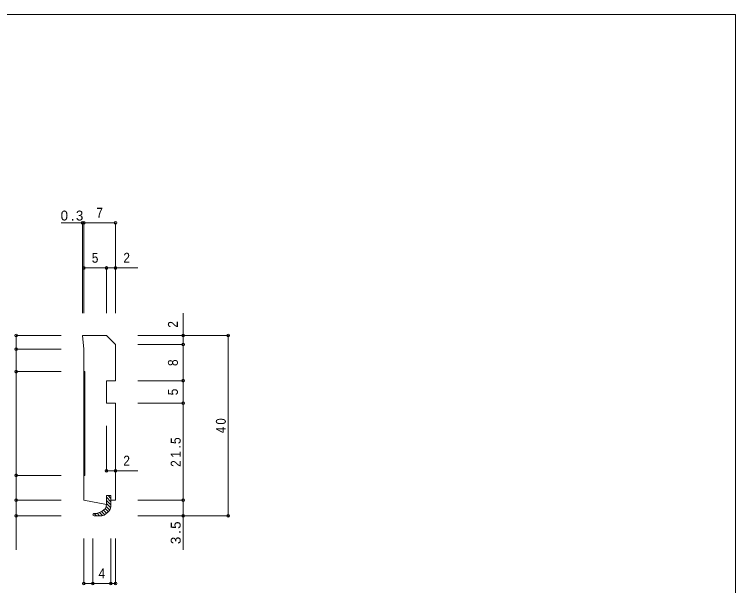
# Model space of a CAD drawing. Units: millimetres on the paper. Extents: x -141 to 141, y -98 to 98.
# Drawn here: x -18.9 to 141, y -29.2 to 97.5 of the extents above; entities that cross this region are included whole.
import ezdxf
from ezdxf.enums import TextEntityAlignment as Align

# ---------------------------------------------------------------- set-up
doc = ezdxf.new("R2010")
doc.units = ezdxf.units.MM
doc.header["$PDMODE"] = 32
doc.header["$PDSIZE"] = 0.6
for name, color, linetype, lineweight in [('0-0_ＫＢ製品', 2, 'Continuous', 9), ('0-2_ハッチ', 7, 'Continuous', 9), ('0-3_寸法', 4, 'Continuous', 9), ('0-8_他製品', 7, 'Continuous', 9), ('F-0_図面枠', 5, 'Continuous', 9)]:
    doc.layers.add(name, color=color, linetype=linetype, lineweight=lineweight)
doc.styles.add('HGｺﾞｼｯｸM', font='')
doc.styles.get('HGｺﾞｼｯｸM').set_extended_font_data('HGｺﾞｼｯｸM')

msp = doc.modelspace()

# ---------------------------------------------------------------- linework, layer by layer
at = {"layer": '0-0_ＫＢ製品'}
for p, q in [((1.5, 26.25), (-3.8, 26.25)), ((-3.5, 23.25), (-3.8, 26.25)), ((-3.5, 23.25), (-3.5, -10.25)), ((1.5, 16.25), (1.5, 11.25)), ((1.5, 16.25), (3.5, 16.25)), ((1.5, 11.25), (3.5, 11.25)), ((3.5, 11.25), (3.5, -10.25)), ((-3.5, -10.25), (1.5, -11.25)), ((2.5, -10.25), (3.5, -10.25))]:
    msp.add_line(p, q, dxfattribs=at)
msp.add_lwpolyline([(1.5, 26.25), (3.5, 24.25), (3.5, 16.25)], dxfattribs=at)
at = {"layer": '0-2_ハッチ'}
for p, q in [((1.861, -9.25), (2.5, -9.889)), ((1.5, -9.596), (2.5, -10.596)), ((1.5, -10.303), (2.499, -11.302)), ((1.5, -11.01), (2.409, -11.919)), ((0.431, -12.77), (1.138, -13.476)), ((0.855, -12.487), (1.567, -13.198)), ((1.211, -12.135), (1.923, -12.847)), ((1.443, -11.66), (2.207, -12.424)), ((-1.212, -13.248), (-0.71, -13.75)), ((-0.589, -13.164), (-0.003, -13.75)), ((-0.047, -12.998), (0.625, -13.671))]:
    msp.add_line(p, q, dxfattribs=at)
at = {"layer": '0-3_寸法'}
for p, q in [((-3.5, 51.25), (-8.5, 51.25)), ((-3.8, 51.25), (-3.8, 31.25)), ((3.5, 51.25), (-3.5, 51.25)), ((-3.5, 51.25), (-3.5, 41.25)), ((3.5, 51.25), (3.5, 41.25)), ((1.5, 41.25), (-3.5, 41.25)), ((-3.5, 41.25), (-3.5, 31.25)), ((1.5, 41.25), (1.5, 31.25)), ((8.5, 41.25), (1.5, 41.25)), ((3.5, 41.25), (3.5, 31.25)), ((18.5, 31.25), (18.5, 24.25)), ((-18.5, 26.25), (-18.5, 23.25)), ((-18.5, 26.25), (-8.5, 26.25)), ((18.5, 26.25), (8.5, 26.25)), ((28.5, 26.25), (18.5, 26.25)), ((28.5, 26.25), (28.5, -13.75)), ((18.5, 24.25), (8.5, 24.25)), ((18.5, 24.25), (18.5, 16.25)), ((-18.5, 23.25), (-8.5, 23.25)), ((-18.5, 23.25), (-18.5, 18.25)), ((-18.5, 18.25), (-8.5, 18.25)), ((-18.5, 18.25), (-18.5, -4.75)), ((18.5, 16.25), (8.5, 16.25)), ((18.5, 16.25), (18.5, 11.25)), ((18.5, 11.25), (8.5, 11.25)), ((18.5, 11.25), (18.5, -10.25)), ((1.5, -3.75), (1.5, 6.25)), ((3.5, -3.75), (3.5, 6.25)), ((-18.5, -4.75), (-8.5, -4.75)), ((-18.5, -4.75), (-18.5, -10.25)), ((1.5, -3.75), (8.5, -3.75)), ((-18.5, -10.25), (-8.5, -10.25)), ((-18.5, -10.25), (-18.5, -21.25)), ((18.5, -10.25), (8.5, -10.25)), ((18.5, -10.25), (18.5, -21.25)), ((-18.5, -13.75), (-8.5, -13.75)), ((18.5, -13.75), (8.5, -13.75)), ((28.5, -13.75), (18.5, -13.75)), ((-3.5, -28.75), (-3.5, -18.75)), ((-1.5, -28.75), (-1.5, -18.75)), ((2.5, -28.75), (2.5, -18.75)), ((3.5, -28.75), (3.5, -18.75)), ((-1.5, -28.75), (-3.5, -28.75)), ((2.5, -28.75), (-1.5, -28.75)), ((3.5, -28.75), (2.5, -28.75))]:
    msp.add_line(p, q, dxfattribs=at)
for p in [(-3.8, 51.25), (-3.5, 51.25), (3.5, 51.25), (-3.5, 41.25), (1.5, 41.25), (3.5, 41.25), (-18.5, 26.25), (18.5, 26.25), (28.5, 26.25), (18.5, 24.25), (-18.5, 23.25), (-18.5, 18.25), (18.5, 16.25), (18.5, 11.25), (-18.5, -4.75), (1.5, -3.75), (3.5, -3.75), (-18.5, -10.25), (18.5, -10.25), (-18.5, -13.75), (18.5, -13.75), (28.5, -13.75), (-3.5, -28.75), (-1.5, -28.75), (2.5, -28.75), (3.5, -28.75)]:
    msp.add_point(p, dxfattribs=at)
at = {"layer": '0-8_他製品'}
for p, q in [((-3.5, -4.75), (-3.3, -4.75)), ((1.5, -9.25), (2.5, -9.25)), ((1.5, -9.25), (1.5, -11.25)), ((2.5, -9.25), (2.5, -11.25)), ((0, -13.75), (-1.25, -13.75))]:
    msp.add_line(p, q, dxfattribs=at)
msp.add_lwpolyline([(-3.5, 18.25), (-3.3, 18.25), (-3.3, -4.75)], dxfattribs=at)
for centre, radius, start, end in [((-1.389, -9.58), 3.672, 272.03693, 309.76495), ((0, -11.25), 2.5, 270, 0), ((0, -11.25), 1.5, 309.76495, 0), ((-1.25, -13.5), 0.25, 92.03693, 270)]:
    msp.add_arc(centre, radius, start, end, dxfattribs=at)
at = {"layer": 'F-0_図面枠'}
for p, q in [((-141, 97.5), (141, 97.5)), ((141, 97.5), (141, -97.5))]:
    msp.add_line(p, q, dxfattribs=at)

# ---------------------------------------------------------------- texts
at = {"layer": '0-3_寸法', "color": 7, "style": 'HGｺﾞｼｯｸM', "width": 0.9}
for s, p in [('7', (-0.75, 51.75)), ('5', (-1.75, 41.75)), ('2', (5.25, 41.75)), ('2', (5.25, -3.25)), ('4', (-0.25, -28.25))]:
    msp.add_text(s, height=2.199, dxfattribs=at).set_placement(p, align=Align.BOTTOM_LEFT)
for s, p in [('2', (18, 28)), ('8', (18, 19.5)), ('5', (18, 13))]:
    msp.add_text(s, height=2.199, rotation=90, dxfattribs=at).set_placement(p, align=Align.BOTTOM_LEFT)
at = {"layer": '0-3_寸法', "color": 7, "insert": (-8.65, 51.75), "char_height": 2.199, "attachment_point": 7, "style": 'HGｺﾞｼｯｸM'}
msp.add_mtext('\\T1.38;0.3', dxfattribs=at)
at = {"layer": '0-3_寸法', "color": 7, "char_height": 2.199, "attachment_point": 7, "rotation": 90, "style": 'HGｺﾞｼｯｸM'}
for s, insert in [('\\T1.36;\\W0.85;40', (28, 4.625)), ('\\T1.38;\\W0.9;21.5', (18, -2.875)), ('\\T1.38;3.5', (18, -20))]:
    msp.add_mtext(s, dxfattribs=dict(at, insert=insert))

doc.saveas('drawing.dxf')
